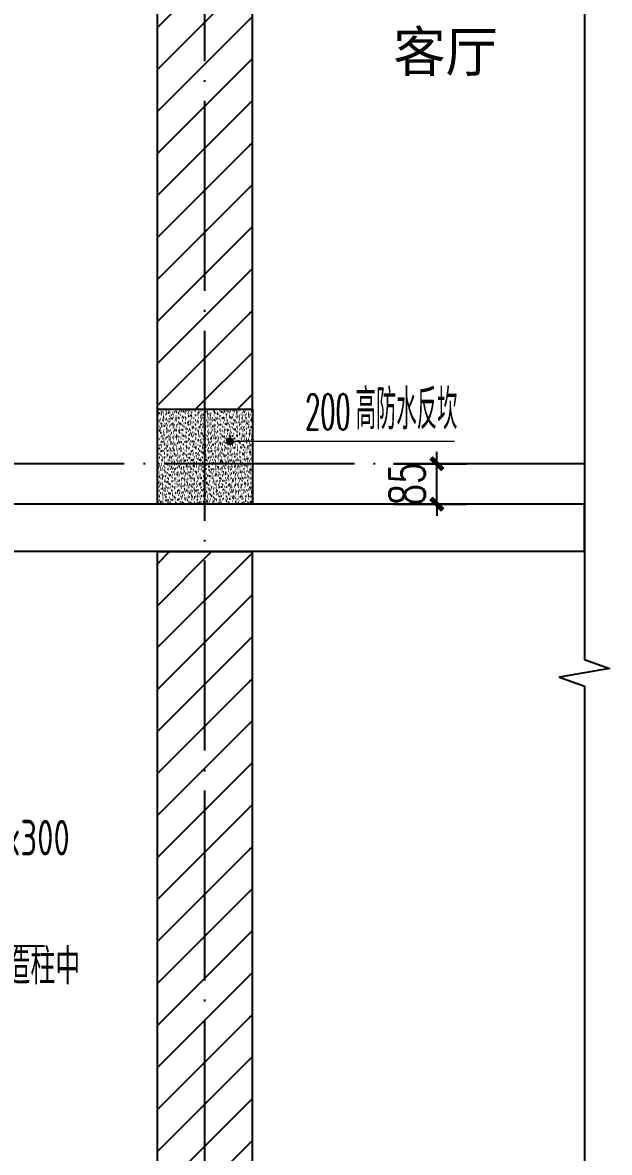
# Model space of a CAD drawing. Extents: x 393367 to 3005760, y 4998 to 826018.
# Drawn here: x 2856084 to 2857319, y 450893 to 453272 of the extents above; entities that cross this region are included whole.
import ezdxf

# ---------------------------------------------------------------- set-up
doc = ezdxf.new("R2010")
doc.units = 0
doc.header["$LTSCALE"] = 1000
doc.linetypes.add('DOTE', pattern=[2.42, 2, -0.2, 0.02, -0.2])
doc.layers.get('0').update_dxf_attribs({"linetype": 'CONTINUOUS'})
doc.layers.get('Defpoints').update_dxf_attribs({"linetype": 'CONTINUOUS'})
doc.layers.add('DIM_IDEN', color=3, linetype='CONTINUOUS', lineweight=15)
doc.layers.add('REIN', color=1, linetype='CONTINUOUS', lineweight=18)
for name, color, linetype in [('DIM_SYMB', 3, 'CONTINUOUS'), ('DOTE', 8, 'DOTE'), ('PUB_DIM', 3, 'CONTINUOUS'), ('PUB_HATCH', 8, 'CONTINUOUS'), ('PUB_TEXT', 7, 'CONTINUOUS'), ('S-引出线', 40, 'CONTINUOUS'), ('TEXT', 7, 'CONTINUOUS'), ('WALL', 130, 'CONTINUOUS'), ('立面-看线', 251, 'CONTINUOUS')]:
    doc.layers.add(name, color=color, linetype=linetype)
doc.styles.add('_TCH_DIM_T3', font='SIMPLEX', dxfattribs={"width": 0.705882, "bigfont": 'GBCBIG'})
doc.styles.add('DIM_FONT_T3', font='SIMPLEX', dxfattribs={"width": 0.705882, "bigfont": 'GBCBIG'})
doc.styles.add('TSSD_Rein', font='Tssdeng.shx', dxfattribs={"width": 0.7, "bigfont": 'hztxt.shx'})
doc.dimstyles.new('_TCH_ARCH&&25', dxfattribs={"dimtxt": 74.375, "dimasz": 25, "dimexe": 62.5, "dimexo": 75, "dimgap": 25, "dimtad": 1, "dimdec": 0, "dimzin": 0, "dimdsep": 46, "dimtxsty": '_TCH_DIM_T3', "dimblk": 'ARCHTICK', "dimcen": 0.09, "dimclrt": 7, "dimazin": 2, "dimtfac": 1, "dimtdec": 0, "dimtix": 1, "dimtmove": 2, "dimatfit": 3, "dimfxl": 1, "dimtolj": 1, "dimtzin": 0, "dimarcsym": 0})

# ---------------------------------------------------------------- blocks, each defined once
blk = doc.blocks.new('A$C20D030C9')
at = {"layer": 'REIN'}
blk.add_lwpolyline([(353.3, 229, 9, 9, 0), (353.3, 289.8, 9, 9, 0), (1002.6, 289.8, 9, 9, 0), (1002.6, 440, 9, 9, 0)], format="xyseb", dxfattribs=at)
at = {"layer": 'REIN', "const_width": 8}
for points in [[(363.9, 275, 1), (371.9, 275, 1)], [(518.6, 275, 1), (526.6, 275, 1)], [(674.8, 275, 1), (682.8, 275, 1)]]:
    blk.add_lwpolyline(points, format="xyb", close=True, dxfattribs=at)
at = {"layer": 'S-引出线'}
for points in [[(965.6, 460.1), (1090.5, 695.1), (1790.6, 695.1)], [(445.2, 242.7), (318.6, 79.6), (0, 79.6)]]:
    blk.add_lwpolyline(points, dxfattribs=at)
at = {"layer": 'TEXT'}
for p, q in [((828, 209.8), (1028, 509.8)), ((828, 509.8), (1028, 209.8))]:
    blk.add_line(p, q, dxfattribs=at)
at = {"layer": 'TEXT', "style": 'TSSD_Rein', "width": 0.7}
for s, p in [('QL1(折梁) 200x300', (1323.9, 885)), ('2%%13212;2%%13212', (1323.9, 789.9)), ('%%1328@200(2)', (1316.9, 704.2)), ('纵筋锚入墙或者构造柱中', (1288.3, 613.9)), ('%%1328@200', (33.9, 85.5)), ('3%%1326', (110.1, -5.8))]:
    blk.add_text(s, height=75, rotation=0, dxfattribs=at).set_placement(p)
blk = doc.blocks.new('_ArchTick')
at = {"color": 0, "linetype": 'ByBlock', "const_width": 0.4}
blk.add_lwpolyline([(-0.5, -0.5), (0.5, 0.5)], dxfattribs=at)
blk = doc.blocks.new('*D1862')
at = {"layer": 'Defpoints', "color": 0, "transparency": 16777216}
for p in [(2856789.6, 452342.7), (2856955.5, 452342.7), (2856789.6, 452257.7)]:
    blk.add_point(p, dxfattribs=at)
at = {"layer": 'PUB_DIM', "color": 0, "lineweight": -2, "transparency": 16777216}
for p, q in [((2856955.5, 452342.7), (2856955.5, 452367.7)), ((2856864.6, 452342.7), (2857018, 452342.7)), ((2856955.5, 452257.7), (2856955.5, 452342.7)), ((2856864.6, 452257.7), (2857018, 452257.7)), ((2856955.5, 452257.7), (2856955.5, 452232.7))]:
    blk.add_line(p, q, dxfattribs=at)
at = {"layer": 'PUB_DIM', "color": 0, "lineweight": -2, "transparency": 16777216, "xscale": 25, "yscale": 25, "zscale": 25}
for p, rotation in [((2856955.5, 452342.7), 270), ((2856955.5, 452257.7), 90)]:
    blk.add_blockref('_ArchTick', p, dxfattribs=dict(at, rotation=rotation))
at = {"layer": 'PUB_DIM', "color": 7, "transparency": 16777216, "insert": (2856893.3, 452300.2), "char_height": 74.38, "attachment_point": 5, "rotation": 90, "style": '_TCH_DIM_T3'}
blk.add_mtext('\\A1;85', dxfattribs=at)

msp = doc.modelspace()

# ---------------------------------------------------------------- hatches: boundary and pattern name
at = {"layer": 'PUB_HATCH'}
h = msp.add_hatch(dxfattribs=at)
h.set_pattern_fill('普通砖', color=256, scale=25, style=0)
h.set_pattern_definition([(45, (1773585.634, 619053.525), (-44.1941915, 44.1941915), [])])
h.paths.add_polyline_path([(2856567.5828, 452457.70355), (2856567.58279, 455057.70355), (2856367.58279, 455057.70355), (2856367.5828, 452457.70355)])
h = msp.add_hatch(dxfattribs=at)
h.set_pattern_fill('普通砖', color=256, scale=25, style=0)
h.set_pattern_definition([(45, (2411524.25, 612130.613), (-44.1941915, 44.1941915), [])])
h.paths.add_polyline_path([(2856567.5828, 449557.70355), (2856567.58279, 452157.70355), (2856367.58279, 452157.70355), (2856367.5828, 449557.70355)])
at = {"layer": '立面-看线'}
h = msp.add_hatch(dxfattribs=at)
h.set_pattern_fill('碎沙', color=256, scale=4)
h.set_pattern_definition([(37.5, (2055314.343, 66895.751), (-0.32000626, 9.78826475), [0, -7.7216, 0, -8.636, 0, -8.255]), (7.5, (2055314.343, 66895.751), (8.99046566, 14.33650201), [0, -4.1656, 0, -6.9596, 0, -2.667]), (327.5, (2055308.095, 66895.751), (15.819847405, 0.02874369), [0, -2.54, 0, -9.144, 0, -11.938]), (317.5, (2055308.095, 66895.751), (15.27112905, 4.45858647), [0, -1.27, 0, -5.9944, 0, -6.858])])
h.paths.add_polyline_path([(2856367.5828, 452257.70355), (2856567.5828, 452257.70355), (2856567.5828, 452457.70355), (2856367.5828, 452457.70355)])

# ---------------------------------------------------------------- linework, layer by layer
at = {"layer": 'DIM_IDEN'}
for p, q in [((2856520.02592, 452389.98984), (2856634.39397, 452389.98984)), ((2856634.39397, 452389.98984), (2856992.94675, 452389.98984))]:
    msp.add_line(p, q, dxfattribs=at)
at = {"layer": 'DIM_IDEN', "const_width": 8.33333}
msp.add_lwpolyline([(2856515.85925, 452389.98984, 1), (2856524.19258, 452389.98984, 1)], format="xyb", close=True, dxfattribs=at)
at = {"layer": 'DIM_SYMB'}
msp.add_lwpolyline([(2857266.10772, 461562.70356), (2857266.10772, 451930.82741), (2857318.60772, 451911.71897), (2857213.60772, 451893.20464), (2857266.10772, 451874.57741), (2857266.10772, 442242.70126)], dxfattribs=at)
at = {"layer": 'DOTE', "linetype": 'DOTE', "ltscale": 0.2}
for p, q in [((2856467.5828, 442542.70126), (2856467.5828, 462142.70355)), ((2857266.10772, 452342.70355), (2853497.38864, 452342.70355))]:
    msp.add_line(p, q, dxfattribs=at)
at = {"layer": 'WALL'}
for p, q in [((2856367.5828, 452457.70355), (2856367.58279, 455057.70355)), ((2856567.5828, 452457.70355), (2856567.58279, 455057.70355)), ((2856367.5828, 452457.70355), (2856567.5828, 452457.70355)), ((2857266.10771, 452257.70355), (2855167.5828, 452257.70355)), ((2857266.10771, 452157.70355), (2857266.10771, 452257.70355)), ((2857266.10771, 452157.70355), (2855167.5828, 452157.70355)), ((2856367.5828, 449557.70355), (2856367.58279, 452157.70355)), ((2856367.58279, 452157.70355), (2856567.58279, 452157.70355)), ((2856567.5828, 449557.70355), (2856567.58279, 452157.70355))]:
    msp.add_line(p, q, dxfattribs=at)
msp.add_lwpolyline([(2856367.5828, 452457.70355), (2856567.5828, 452457.70355), (2856567.5828, 452257.70355), (2856367.5828, 452257.70355)], close=True, dxfattribs=at)

# ---------------------------------------------------------------- block references
at = {"layer": 'TEXT'}
msp.add_blockref('A$C20D030C9', (2854339.56703, 450632.8814), dxfattribs=at)

# ---------------------------------------------------------------- texts
at = {"layer": 'PUB_TEXT'}
msp.add_text('客厅', height=84.397163, dxfattribs=at).set_placement((2856864.1057, 453168.32653))
at = {"layer": 'PUB_TEXT', "style": 'DIM_FONT_T3'}
for s, height, width, p in [('200', 74.375, 0.49827, (2856678.77279, 452415.01484)), ('高防水反坎', 84.397163, 0.705882, (2856784.65514, 452415.01484))]:
    msp.add_text(s, height=height, dxfattribs=dict(at, width=width)).set_placement(p)

# ---------------------------------------------------------------- dimensions: what is measured, and where the dimension line sits
at = {"layer": 'PUB_DIM'}
dim = msp.add_aligned_dim(p1=(2856789.57601, 452257.70355), p2=(2856789.57601, 452342.70355), distance=-165.95989, dimstyle='_TCH_ARCH&&25', dxfattribs=at)
dim.commit()
dim.dimension.update_dxf_attribs({"geometry": '*D1862', "text_midpoint": (2856893.3484, 452300.20355)})

doc.saveas('drawing.dxf')
